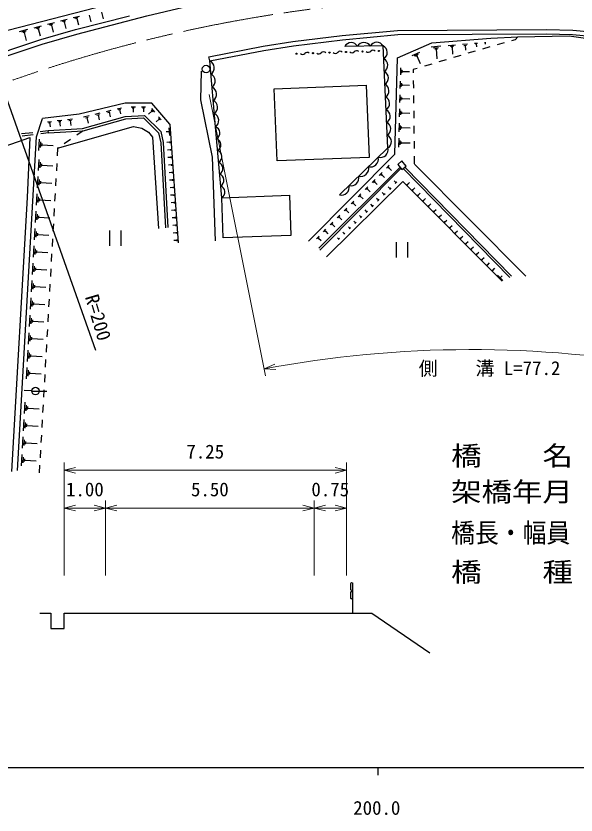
# Model space of a CAD drawing. Units: millimetres, scale not verified. Extents: x 40000 to 680000, y 20000 to 380000.
# Drawn here: x 220146 to 294181, y 198715 to 304410 of the extents above; entities that cross this region are included whole.
import ezdxf
from ezdxf.enums import TextEntityAlignment as Align

# ---------------------------------------------------------------- set-up
doc = ezdxf.new("R2010")
doc.units = ezdxf.units.MM
doc.header["$LTSCALE"] = 1000
doc.linetypes.add('CHAIN', pattern=[18.5, 12, -1.5, 3.5, -1.5])
for name, color, linetype, lineweight in [('M-BGD', 7, 'Continuous', 25), ('M-BGD-EXST', 7, 'Continuous', 25), ('M-BMK', 2, 'CHAIN', 13), ('M-BMK-SRVR', 3, 'Continuous', 25), ('M-STR-HTXT', 7, 'Continuous', 13), ('M-TTL-BAND', 7, 'Continuous', 25)]:
    doc.layers.add(name, color=color, linetype=linetype, lineweight=lineweight)
doc.styles.add('ＭＳ ゴシック', font='')
doc.styles.get('ＭＳ ゴシック').set_extended_font_data('MS Gothic')

msp = doc.modelspace()

# ---------------------------------------------------------------- linework, layer by layer
at = {"layer": 'M-BGD'}
for p, q in [((233622, 306227), (213488, 301056)), ((227690, 304187), (228542, 304406)), ((229798, 304500), (230019, 303641)), ((231432, 304917), (231654, 304052)), ((224298, 303316), (225223, 303554)), ((224559, 303260), (225022, 303379)), ((226021, 303758), (226901, 303985)), ((226269, 303705), (226709, 303818)), ((226407, 303623), (226628, 303680)), ((226518, 303651), (226744, 302771)), ((227931, 304135), (228357, 304245)), ((228065, 304056), (228277, 304111)), ((228171, 304084), (228390, 303232)), ((220631, 302374), (221703, 302650)), ((220934, 302309), (221470, 302447)), ((222528, 302862), (223500, 303111)), ((222802, 302803), (223288, 302927)), ((222955, 302712), (223198, 302775)), ((223077, 302743), (223326, 301772)), ((224704, 303174), (224936, 303233)), ((224820, 303204), (225058, 302278)), ((221102, 302210), (221370, 302279)), ((221236, 302244), (221511, 301172)), ((282931, 301478), (286475, 301641)), ((286123, 301254), (285664, 301127)), ((286475, 301641), (286123, 301254)), ((275020, 300339), (276324, 300444)), ((275359, 300203), (276011, 300255)), ((277299, 300523), (278247, 300599)), ((277546, 300423), (278020, 300462)), ((277674, 300315), (277911, 300334)), ((277792, 300324), (277868, 299377)), ((279192, 300675), (279844, 300728)), ((279368, 300525), (279694, 300552)), ((279531, 300538), (279584, 299887)), ((280764, 300802), (281171, 300834)), ((280874, 300708), (281077, 300725)), ((280976, 300717), (281008, 300310)), ((282773, 300325), (281814, 300040)), ((282070, 300907), (282272, 300923)), ((282171, 300915), (282192, 300662)), ((284700, 300860), (283736, 300593)), ((272520, 299173), (273547, 299621)), ((272833, 299157), (273346, 299381)), ((273017, 299084), (273274, 299196)), ((273146, 299140), (273594, 298113)), ((275535, 300053), (275861, 300079)), ((275698, 300066), (275803, 298762)), ((278939, 299185), (277980, 298899)), ((280856, 299755), (279897, 299470)), ((245769, 298473), (245661, 299027)), ((277022, 298614), (276063, 298329)), ((271002, 296616), (271026, 297533)), ((271123, 296842), (271134, 297301)), ((271240, 296954), (271246, 297183)), ((271243, 297069), (272160, 297045)), ((273188, 297474), (272656, 297316)), ((272656, 297316), (272661, 296871)), ((275105, 298044), (274146, 297759)), ((270956, 294820), (270981, 295790)), ((271083, 295059), (271096, 295544)), ((271208, 295177), (271214, 295420)), ((271211, 295298), (272181, 295273)), ((272673, 295871), (272685, 294871)), ((270908, 292967), (270934, 293992)), ((272697, 293871), (272709, 292871)), ((271043, 293220), (271056, 293733)), ((271174, 293345), (271181, 293601)), ((271178, 293473), (272203, 293447)), ((232098, 291779), (232721, 291929)), ((232291, 291661), (232603, 291736)), ((233524, 292121), (234098, 292259)), ((233702, 292012), (233989, 292081)), ((233845, 292047), (233983, 291472)), ((235354, 292389), (235924, 292386)), ((235496, 292246), (235781, 292244)), ((235638, 292245), (235636, 291675)), ((236751, 292382), (237267, 292380)), ((236879, 292253), (237137, 292252)), ((237008, 292252), (237006, 291736)), ((238125, 291838), (237648, 291430)), ((238023, 291958), (238227, 291719)), ((238040, 292179), (238448, 291702)), ((270859, 291056), (270887, 292139)), ((271001, 291324), (271015, 291865)), ((271140, 291455), (271147, 291726)), ((272722, 291871), (272734, 290871)), ((222872, 288432), (223651, 290827)), ((226947, 290735), (227630, 290820)), ((229088, 291058), (229815, 291232)), ((229313, 290919), (229677, 291007)), ((229495, 290963), (229670, 290236)), ((230620, 291425), (231294, 291587)), ((230829, 291297), (231166, 291378)), ((230997, 291337), (231159, 290663)), ((232447, 291698), (232596, 291075)), ((239073, 290770), (238672, 290427)), ((238987, 290870), (239159, 290670)), ((239002, 291056), (239345, 290656)), ((271143, 291591), (272226, 291563)), ((224291, 290403), (224826, 290470)), ((224442, 290286), (224709, 290319)), ((224575, 290303), (224642, 289768)), ((225584, 290564), (226191, 290640)), ((225754, 290432), (226058, 290470)), ((225906, 290451), (225982, 289843)), ((227139, 290585), (227480, 290628)), ((227310, 290607), (227395, 289923)), ((240489, 290088), (241585, 274406)), ((270808, 289086), (270837, 290227)), ((270958, 289368), (270973, 289938)), ((271104, 289507), (271112, 289792)), ((271108, 289649), (272249, 289620)), ((272746, 289872), (272758, 288872)), ((220869, 288844), (222359, 289017)), ((222430, 288690), (220942, 288506)), ((223352, 289132), (224418, 289256)), ((224436, 288938), (223423, 288813)), ((224436, 288938), (224418, 289256)), ((229011, 289196), (228184, 288634)), ((240400, 289097), (240001, 289069)), ((240365, 289596), (240435, 288598)), ((220342, 244292), (222872, 288432)), ((223159, 286635), (223245, 288125)), ((223367, 286997), (223410, 287742)), ((223564, 287172), (223585, 287545)), ((227357, 288072), (226530, 287510)), ((240498, 287701), (240099, 287673)), ((240491, 287800), (240505, 287601)), ((270756, 287055), (270787, 288256)), ((270913, 287351), (270929, 287952)), ((271068, 287497), (271075, 287798)), ((271071, 287648), (272273, 287617)), ((272770, 287872), (272782, 286872)), ((223575, 287358), (225065, 287273)), ((225654, 286915), (225597, 285917)), ((225703, 286948), (225654, 286915)), ((240568, 286703), (240169, 286675)), ((240561, 286803), (240575, 286603)), ((223116, 283955), (223202, 285445)), ((240637, 285705), (240238, 285678)), ((240630, 285805), (240644, 285606)), ((270231, 286114), (258826, 274605)), ((272794, 285872), (272806, 284872)), ((223324, 284317), (223366, 285062)), ((223521, 284492), (223542, 284865)), ((223531, 284678), (225021, 284593)), ((225541, 284918), (225484, 283920)), ((240707, 284708), (240308, 284680)), ((240700, 284808), (240714, 284608)), ((260174, 273680), (270916, 284405)), ((269115, 284278), (269500, 284667)), ((269309, 284279), (269501, 284473)), ((269405, 284376), (269794, 283991)), ((285660, 270004), (271557, 284425)), ((272807, 284811), (287543, 270000)), ((240777, 283710), (240378, 283682)), ((240770, 283810), (240784, 283611)), ((271043, 284249), (260302, 273416)), ((268173, 283327), (268554, 283712)), ((268364, 283328), (268555, 283520)), ((268460, 283424), (268844, 283043)), ((285426, 269812), (271323, 284233)), ((222985, 281665), (223070, 283156)), ((223193, 282027), (223235, 282772)), ((223390, 282203), (223411, 282575)), ((223400, 282389), (224891, 282303)), ((225427, 282922), (225370, 281923)), ((240846, 282713), (240447, 282685)), ((240840, 282813), (240853, 282613)), ((261178, 272569), (271274, 282494)), ((267235, 282380), (267612, 282761)), ((267424, 282381), (267613, 282572)), ((267519, 282476), (267899, 282099)), ((270404, 282340), (270131, 282618)), ((270515, 282450), (270293, 282231)), ((271274, 282494), (284412, 269321)), ((271865, 282088), (272149, 282371)), ((240916, 281715), (240517, 281687)), ((240909, 281815), (240923, 281615)), ((266301, 281438), (266674, 281814)), ((266488, 281439), (266675, 281627)), ((266581, 281533), (266958, 281160)), ((269611, 281561), (269348, 281829)), ((269718, 281666), (269504, 281455)), ((271936, 282018), (271795, 282159)), ((272642, 281310), (272501, 281451)), ((272572, 281380), (272855, 281663)), ((222854, 279374), (222939, 280866)), ((223061, 279736), (223104, 280482)), ((223259, 279912), (223280, 280285)), ((223269, 280099), (224761, 280013)), ((225314, 280925), (225257, 279927)), ((240986, 280718), (240587, 280690)), ((240979, 280817), (240993, 280618)), ((265370, 280499), (265739, 280871)), ((265556, 280500), (265740, 280686)), ((265648, 280593), (266021, 280224)), ((268049, 280025), (267806, 280273)), ((268149, 280123), (267950, 279928)), ((268826, 280789), (268573, 281047)), ((268929, 280890), (268723, 280688)), ((273348, 280602), (273207, 280743)), ((273278, 280672), (273561, 280955)), ((273984, 279964), (274267, 280247)), ((241056, 279720), (240657, 279692)), ((241049, 279820), (241063, 279620)), ((264444, 279564), (264809, 279933)), ((264627, 279565), (264810, 279749)), ((264719, 279657), (265087, 279292)), ((267281, 279270), (267046, 279508)), ((267376, 279363), (267185, 279176)), ((274054, 279894), (273913, 280035)), ((274761, 279186), (274619, 279327)), ((274690, 279256), (274973, 279539)), ((222722, 277083), (222808, 278575)), ((222930, 277445), (222973, 278191)), ((223127, 277621), (223149, 277994)), ((225200, 278928), (225143, 277930)), ((241125, 278723), (240726, 278695)), ((241118, 278822), (241132, 278623)), ((262603, 277706), (262960, 278067)), ((263521, 278633), (263883, 278998)), ((263703, 278634), (263884, 278816)), ((263793, 278725), (264158, 278364)), ((265766, 277781), (265551, 278000)), ((266520, 278521), (266295, 278750)), ((266611, 278611), (266428, 278432)), ((275467, 278477), (275326, 278619)), ((275396, 278548), (275679, 278831)), ((276102, 277840), (276386, 278123)), ((223138, 277808), (224630, 277722)), ((225086, 276931), (225030, 275933)), ((241195, 277725), (240796, 277697)), ((241188, 277825), (241202, 277625)), ((261688, 276783), (262042, 277140)), ((261866, 276784), (262043, 276962)), ((262782, 277707), (262961, 277887)), ((262872, 277797), (263232, 277440)), ((265021, 277048), (264815, 277257)), ((265105, 277130), (264937, 276966)), ((265854, 277867), (265679, 277695)), ((276173, 277769), (276032, 277911)), ((276879, 277061), (276738, 277203)), ((276809, 277132), (277092, 277415)), ((222591, 274790), (222676, 276284)), ((222799, 275153), (222842, 275900)), ((232518, 276021), (232518, 274021)), ((234018, 276021), (234018, 274021)), ((241265, 276727), (240866, 276699)), ((241258, 276827), (241272, 276628)), ((260778, 275864), (261127, 276217)), ((260953, 275865), (261128, 276041)), ((261041, 275953), (261393, 275604)), ((261954, 276873), (262311, 276520)), ((264283, 276323), (264087, 276523)), ((264363, 276401), (264203, 276244)), ((277585, 276353), (277444, 276495)), ((277515, 276424), (277798, 276707)), ((278221, 275716), (278504, 275999)), ((222996, 275329), (223018, 275702)), ((223007, 275516), (224500, 275430)), ((224973, 274935), (224916, 273936)), ((241335, 275730), (240935, 275702)), ((241328, 275830), (241341, 275630)), ((241397, 274832), (241411, 274632)), ((259871, 274949), (260216, 275298)), ((260044, 274950), (260217, 275124)), ((260131, 275037), (260480, 274691)), ((262830, 274894), (262652, 275076)), ((262903, 274966), (262758, 274823)), ((263553, 275605), (263366, 275795)), ((263629, 275680), (263477, 275530)), ((278291, 275645), (278150, 275787)), ((278998, 274937), (278856, 275079)), ((278927, 275008), (279210, 275291)), ((222459, 272497), (222545, 273991)), ((241404, 274732), (241005, 274704)), ((270413, 274481), (270413, 272481)), ((271913, 274481), (271913, 272481)), ((279704, 274229), (279563, 274371)), ((279633, 274300), (279916, 274582)), ((280339, 273592), (280623, 273874)), ((222668, 272860), (222710, 273607)), ((222865, 273036), (222886, 273410)), ((222876, 273223), (224370, 273137)), ((224859, 272938), (224802, 271939)), ((280410, 273521), (280269, 273663)), ((281116, 272813), (280975, 272955)), ((281046, 272884), (281329, 273166)), ((222328, 270203), (222414, 271698)), ((281822, 272105), (281681, 272247)), ((281752, 272176), (282035, 272458)), ((282458, 271468), (282741, 271750)), ((222536, 270566), (222579, 271314)), ((222734, 270743), (222755, 271116)), ((222744, 270929), (224239, 270844)), ((224746, 270941), (224689, 269943)), ((282528, 271397), (282387, 271539)), ((283235, 270689), (283093, 270831)), ((283164, 270760), (283447, 271042)), ((284506, 269415), (283800, 270123)), ((284153, 269769), (284436, 270051)), ((222196, 267909), (222282, 269404)), ((222405, 268272), (222448, 269020)), ((222602, 268448), (222624, 268822)), ((222613, 268635), (224109, 268549)), ((224632, 268944), (224575, 267946)), ((222065, 265613), (222151, 267110)), ((222273, 265977), (222316, 266725)), ((222471, 266153), (222492, 266527)), ((224518, 266948), (224462, 265949)), ((222482, 266340), (223978, 266254)), ((221933, 263317), (222019, 264814)), ((222142, 263681), (222185, 264429)), ((224405, 264951), (224348, 263952)), ((222340, 263857), (222361, 264231)), ((222350, 264044), (223848, 263958)), ((221801, 261020), (221887, 262518)), ((222010, 261384), (222053, 262133)), ((224291, 262954), (224234, 261956)), ((222208, 261560), (222230, 261935)), ((222219, 261747), (223717, 261661)), ((221670, 258722), (221756, 260221)), ((224178, 260957), (224121, 259959)), ((221879, 259086), (221922, 259835)), ((222077, 259262), (222098, 259637)), ((222087, 259450), (223586, 259364)), ((224064, 258960), (224007, 257962)), ((221538, 256423), (221624, 257923)), ((221747, 256787), (221790, 257537)), ((221945, 256964), (221967, 257339)), ((221956, 257152), (223455, 257066)), ((223950, 256964), (223894, 255965)), ((223837, 254967), (223780, 253969)), ((221274, 251823), (221360, 253325)), ((221483, 252188), (221526, 252939)), ((221682, 252365), (221703, 252740)), ((223723, 252970), (223667, 251972)), ((221693, 252552), (223194, 252466)), ((221142, 249522), (221228, 251024)), ((221352, 249887), (221395, 250638)), ((223610, 250973), (223553, 249975)), ((221550, 250064), (221572, 250439)), ((221561, 250252), (223063, 250166)), ((221010, 247220), (221097, 248723)), ((223496, 248977), (223439, 247978)), ((221220, 247585), (221263, 248337)), ((221418, 247762), (221440, 248138)), ((221429, 247950), (222932, 247864)), ((220878, 244918), (220965, 246421)), ((223383, 246980), (223326, 245981)), ((221088, 245283), (221131, 246034)), ((221287, 245460), (221308, 245836)), ((221297, 245648), (222801, 245562)), ((223269, 244983), (223212, 243985)), ((264583, 229413), (264483, 229413)), ((264683, 225413), (264683, 229413)), ((264383, 229313), (264383, 228563)), ((264383, 228163), (264383, 227413)), ((264583, 227313), (264483, 227313))]:
    msp.add_line(p, q, dxfattribs=at)
for points in [[(201120, 293211), (223625, 300690), (228199, 302005), (237443, 304415), (245454, 306319), (250513, 307307), (256771, 308349), (265635, 309274), (274883, 309623), (285041, 309822), (298519, 309605), (304283, 309263), (314158, 308031), (323107, 306665)], [(215094, 298526), (223448, 301287), (228022, 302624), (235145, 304413)], [(245661, 299027), (252803, 300418), (256734, 301024), (263266, 301824), (270600, 302508), (290288, 302612), (293741, 302527), (298042, 302115), (307165, 301857), (314681, 300755), (319268, 299625)], [(245769, 298473), (252900, 299863), (256811, 300466), (263326, 301263), (270628, 301944), (290282, 302049), (293707, 301964), (298007, 301552), (307116, 301294), (314572, 300201), (320362, 298775)], [(270231, 286114), (270560, 298863), (275107, 300848), (282931, 301478)], [(286475, 301641), (293257, 301774), (295125, 301511), (318265, 297984), (312707, 282347), (309568, 276245), (307406, 273618)], [(262900, 280731), (269314, 286957), (268679, 300439), (263603, 300375)], [(247340, 280373), (246525, 289751), (245769, 298473)], [(244604, 297100), (244517, 293308), (246082, 285721), (246460, 274659)], [(240489, 290088), (238101, 292876), (234594, 292892), (228518, 291435), (223651, 290827)], [(224418, 289256), (228958, 289512), (234594, 291128), (237127, 291242), (239287, 289128), (239593, 287663), (240234, 276418)], [(224436, 288938), (229011, 289196), (234646, 290812), (237003, 290918), (238995, 288969), (239276, 287621), (239916, 276399)], [(225654, 286915), (235660, 289774), (236786, 289587), (237679, 289037), (238204, 288375), (238969, 276298)], [(193345, 278373), (206997, 283106), (221973, 288326), (221634, 280378), (219536, 244140)], [(223291, 225413), (224732, 225413), (224732, 223396), (226509, 223396), (226509, 225413), (267199, 225413), (274836, 220190)]]:
    msp.add_lwpolyline(points, dxfattribs=at)
for points in [[(254295, 294783), (266448, 295264), (266826, 285710), (254673, 285230)], [(271168, 285243), (270606, 284781), (271164, 284102), (271727, 284565)], [(247340, 280373), (256290, 280693), (256481, 275368), (247530, 275048)]]:
    msp.add_lwpolyline(points, close=True, dxfattribs=at)
for centre in [(257237, 299417), (259415, 299490), (261592, 299564), (263770, 299638), (265948, 299711), (268125, 299785)]:
    msp.add_circle(centre, 75, dxfattribs=at)
for centre, radius, start, end in [((264455, 299920), 966, 29.55539, 151.89048), ((266147, 299941), 966, 29.55539, 151.89048), ((267839, 299962), 966, 29.55539, 151.89048), ((268258, 299575), 962, 301.3829, 64.01153), ((258022, 299728), 410, 225.9674, 317.90701), ((258630, 299179), 410, 45.9674, 137.90701), ((260200, 299802), 410, 225.9674, 317.90701), ((260808, 299252), 410, 45.9674, 137.90701), ((262377, 299876), 410, 225.9674, 317.90701), ((262985, 299326), 410, 45.9674, 137.90701), ((264555, 299949), 410, 225.9674, 317.90701), ((265163, 299400), 410, 45.9674, 137.90701), ((266732, 300023), 410, 225.9674, 317.90701), ((267341, 299473), 410, 45.9674, 137.90701), ((245330, 297557), 1016, 305.49532, 64.4192), ((268337, 297889), 962, 301.3829, 64.01153), ((268416, 296204), 962, 301.3829, 64.01153), ((245481, 295812), 1016, 305.49532, 64.4192), ((245632, 294068), 1016, 305.49532, 64.4192), ((268496, 294519), 962, 301.3829, 64.01153), ((245784, 292323), 1016, 305.49532, 64.4192), ((268575, 292834), 962, 301.3829, 64.01153), ((268654, 291149), 962, 301.3829, 64.01153), ((245935, 290579), 1016, 305.49532, 64.4192), ((246229, 288938), 865, 299.94103, 69.98684), ((268734, 289463), 962, 301.3829, 64.01153), ((268813, 287778), 962, 301.3829, 64.01153), ((246365, 287375), 865, 299.94103, 69.98684), ((246501, 285812), 865, 299.94103, 69.98684), ((268290, 286729), 1049, 255.70769, 12.58693), ((267007, 285483), 1049, 255.70769, 12.58693), ((246636, 284249), 865, 299.94103, 69.98684), ((265724, 284238), 1049, 255.70769, 12.58693), ((246772, 282686), 865, 299.94103, 69.98684), ((264441, 282993), 1049, 255.70769, 12.58693), ((246908, 281122), 865, 299.94103, 69.98684), ((263159, 281748), 1049, 255.70769, 12.58693), ((264483, 229313), 100, 90, 180), ((264483, 228563), 100, 180, 270), ((264483, 228363), 100, 270, 90), ((264483, 228163), 100, 90, 180), ((264483, 227413), 100, 180, 270)]:
    msp.add_arc(centre, radius, start, end, dxfattribs=at)
at = {"layer": 'M-BGD-EXST'}
for p, q in [((222223, 254828), (221225, 254883)), ((222223, 254801), (223223, 254801)), ((223223, 254790), (224222, 254769))]:
    msp.add_line(p, q, dxfattribs=at)
for centre in [(245274, 297384), (222723, 254801)]:
    msp.add_circle(centre, 500, dxfattribs=at)
at = {"layer": 'M-BMK'}
for centre, radius, start, end in [((283827, 114297), 192606, 93.37758, 109.90804), ((283154, 107818), 199025, 80.69314, 92.61386)]:
    msp.add_arc(centre, radius, start, end, dxfattribs=at)
at = {"layer": 'M-BMK-SRVR'}
msp.add_line((218243, 295393), (230661, 260190), dxfattribs=at)
at = {"layer": 'M-STR-HTXT'}
for p, q in [((245672, 294027), (253129, 256802)), ((252945, 257723), (254349, 258370)), ((252945, 257723), (254488, 257633)), ((226509, 230413), (226509, 245324)), ((263824, 230413), (263824, 245324)), ((226509, 244324), (228009, 244699)), ((226509, 244324), (263824, 244324)), ((226509, 244324), (228009, 243949)), ((263824, 244324), (262324, 244699)), ((263824, 244324), (262324, 243949)), ((231996, 230413), (231996, 240324)), ((259555, 230413), (259555, 240324)), ((226509, 239324), (228009, 239699)), ((226509, 239324), (231996, 239324)), ((226509, 239324), (228009, 238949)), ((231996, 239324), (230496, 239699)), ((231996, 239324), (230496, 238949)), ((231996, 239324), (233496, 239699)), ((231996, 239324), (259555, 239324)), ((231996, 239324), (233496, 238949)), ((259555, 239324), (258055, 239699)), ((259555, 239324), (258055, 238949)), ((259555, 239324), (261055, 239699)), ((259555, 239324), (263824, 239324)), ((259555, 239324), (261055, 238949)), ((263824, 239324), (262324, 239699)), ((263824, 239324), (262324, 238949))]:
    msp.add_line(p, q, dxfattribs=at)
msp.add_arc((280329, 112470), 147812, 79.58143, 100.67661, dxfattribs=at)
at = {"layer": 'M-TTL-BAND'}
for p, q in [((40000, 205000), (579000, 205000)), ((268000, 205000), (268000, 204000))]:
    msp.add_line(p, q, dxfattribs=at)

# ---------------------------------------------------------------- texts
at = {"layer": 'M-BGD', "style": 'ＭＳ ゴシック'}
for s, p in [('7.25', (245167, 245324)), ('1.00', (229252, 240324)), ('5.50', (245776, 240324)), ('0.75', (261690, 240324))]:
    msp.add_text(s, height=1833, dxfattribs=at).set_placement(p, align=Align.BOTTOM_CENTER)
at = {"layer": 'M-BMK-SRVR', "style": 'ＭＳ ゴシック'}
msp.add_text('R=200', height=1833, rotation=286.538, dxfattribs=at).set_placement((230122, 267518), align=Align.MIDDLE_LEFT)
at = {"layer": 'M-STR-HTXT', "style": 'ＭＳ ゴシック'}
msp.add_text('側\u3000\u3000溝 L=77.2', height=1833, rotation=0.129, dxfattribs=at).set_placement((282754, 256345), align=Align.BOTTOM_CENTER)
for s, width, p in [('橋\u3000\u3000名', 1.15, (277672, 244186)), ('架橋年月', 1.15, (277672, 239419)), ('橋長・幅員', 0.9, (277672, 233994)), ('橋\u3000\u3000種', 1.15, (277672, 228803))]:
    msp.add_text(s, height=2566, dxfattribs=dict(at, width=width)).set_placement(p, align=Align.BOTTOM_LEFT)
at = {"layer": 'M-TTL-BAND', "style": 'ＭＳ ゴシック'}
msp.add_text('200.0', height=1833, dxfattribs=at).set_placement((267844, 198195), align=Align.BOTTOM_CENTER)

doc.saveas('drawing.dxf')
